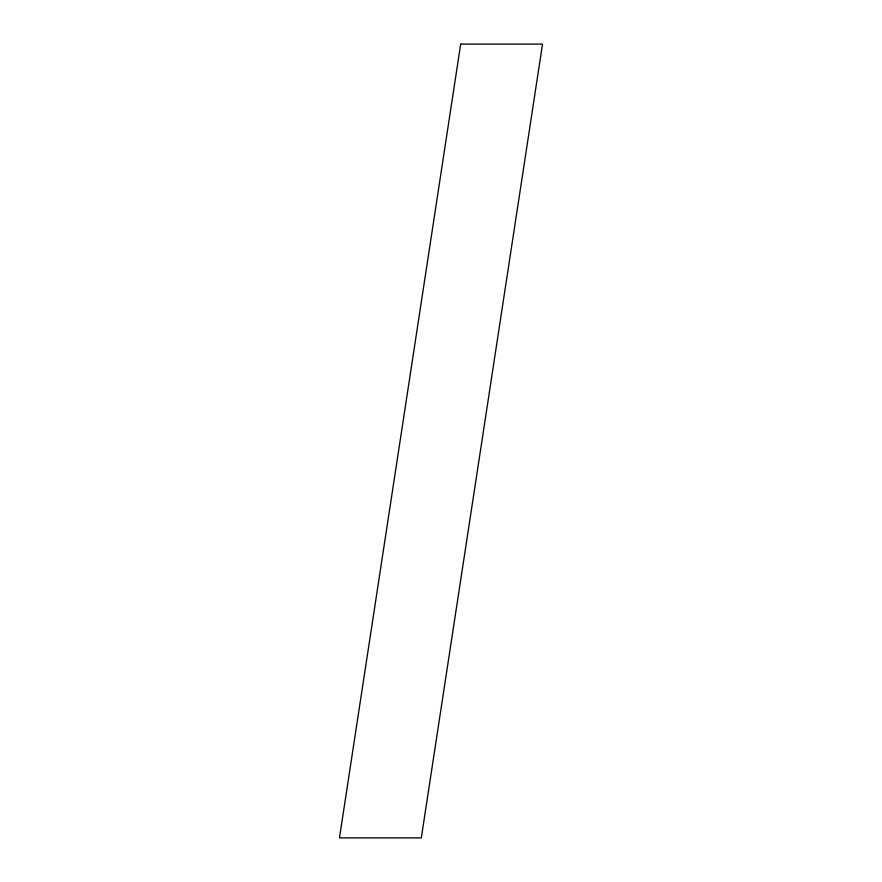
<?xml version="1.0" encoding="UTF-8"?>
<svg xmlns="http://www.w3.org/2000/svg" width="882" height="882" viewBox="0 0 882 882"><rect width="100%" height="100%" fill="white"/><g stroke="black" fill="none" stroke-linecap="round" stroke-linejoin="round"><path stroke-width="1.32" d="M460.691 44.1L339.471 837.9L421.309 837.9L542.529 44.1L460.691 44.1"/></g></svg>
